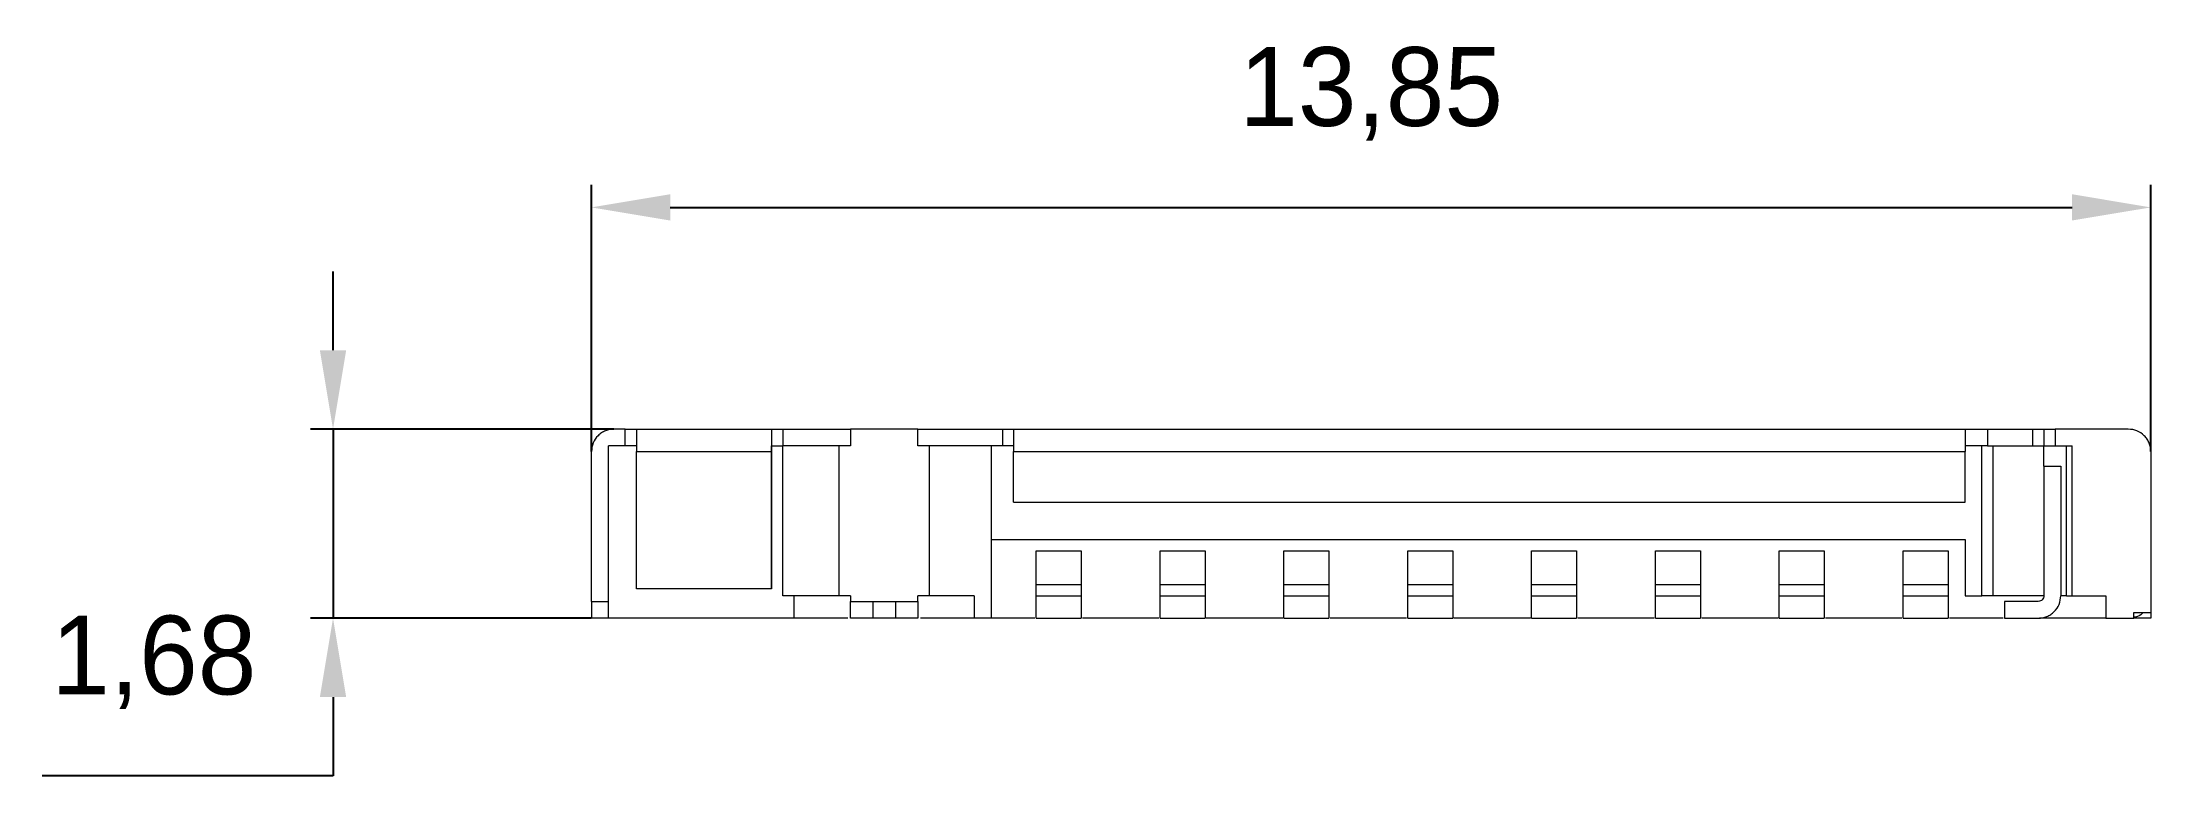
# Model space of a CAD drawing. Header units: millimetres. Extents: x 117 to 210.7, y 135.5 to 168.1.
import ezdxf

# ---------------------------------------------------------------- set-up
doc = ezdxf.new("R2010")
doc.units = ezdxf.units.MM
doc.header["$PDSIZE"] = -1
doc.dimstyles.new('ISO-25', dxfattribs={"dimtxt": 2.5, "dimasz": 2.5, "dimexe": 1.25, "dimexo": 0.625, "dimtad": 1, "dimtxsty": 'Standard', "dimcen": 2.5, "dimadec": 0, "dimazin": 0, "dimtfac": 1, "dimtmove": 0, "dimatfit": 3, "dimfxl": 1, "dimarcsym": 0})

# ---------------------------------------------------------------- blocks, each defined once
blk = doc.blocks.new('*D1')
at = {"color": 0, "lineweight": -2, "transparency": 16777216}
for p, q in [((141.411, 149.944), (141.411, 161.781)), ((210.66, 149.944), (210.66, 161.781)), ((144.911, 160.781), (207.16, 160.781))]:
    blk.add_line(p, q, dxfattribs=at)
at = {"color": 0, "transparency": 16777216}
for points in [[(144.911, 161.365), (144.911, 160.198), (141.411, 160.781)], [(207.16, 161.365), (207.16, 160.198), (210.66, 160.781)]]:
    blk.add_solid(points, dxfattribs=at)
at = {"layer": 'Defpoints', "color": 0, "transparency": 16777216}
for p in [(210.66, 160.781), (141.411, 149.934), (210.66, 149.934)]:
    blk.add_point(p, dxfattribs=at)
at = {"color": 0, "transparency": 16777216, "insert": (176.035, 165.823), "char_height": 3.5, "attachment_point": 5}
blk.add_mtext('13,85', dxfattribs=at)
blk = doc.blocks.new('*D2')
at = {"color": 0, "lineweight": -2, "transparency": 16777216}
for p, q in [((129.935, 154.434), (129.935, 157.934)), ((142.401, 150.934), (128.935, 150.934)), ((129.935, 150.934), (129.935, 142.534)), ((141.4, 142.534), (128.935, 142.534)), ((129.935, 139.034), (129.935, 135.534)), ((129.935, 135.534), (117.018, 135.534))]:
    blk.add_line(p, q, dxfattribs=at)
at = {"color": 0, "transparency": 16777216}
for points in [[(129.352, 154.434), (130.518, 154.434), (129.935, 150.934)], [(129.352, 139.034), (130.518, 139.034), (129.935, 142.534)]]:
    blk.add_solid(points, dxfattribs=at)
at = {"layer": 'Defpoints', "color": 0, "transparency": 16777216}
for p in [(142.411, 150.934), (129.935, 142.534), (141.41, 142.534)]:
    blk.add_point(p, dxfattribs=at)
at = {"color": 0, "transparency": 16777216, "insert": (121.977, 140.575), "char_height": 3.5, "attachment_point": 5}
blk.add_mtext('1,68', dxfattribs=at)

msp = doc.modelspace()

# ---------------------------------------------------------------- linework, layer by layer
at = {"color": 7, "linetype": 'Continuous', "lineweight": 15}
for p, q in [((142.91, 150.934), (142.41, 150.934)), ((142.91, 150.184), (142.91, 150.934)), ((142.91, 150.934), (143.41, 150.934)), ((143.41, 150.934), (143.41, 149.934)), ((143.41, 150.934), (149.411, 150.934)), ((149.411, 150.934), (149.411, 150.184)), ((149.411, 150.934), (149.911, 150.934)), ((149.911, 150.934), (149.911, 150.184)), ((149.911, 150.934), (152.911, 150.934)), ((152.911, 150.934), (152.911, 150.184)), ((155.91, 150.934), (152.911, 150.934)), ((155.91, 150.184), (155.91, 150.934)), ((155.91, 150.934), (159.66, 150.934)), ((159.66, 150.934), (159.66, 150.184)), ((159.66, 150.934), (160.16, 150.934)), ((160.16, 150.934), (160.16, 149.934)), ((160.16, 150.934), (202.411, 150.934)), ((202.411, 150.934), (202.411, 149.934)), ((202.411, 150.934), (203.41, 150.934)), ((203.41, 150.934), (203.41, 150.184)), ((203.41, 150.934), (205.411, 150.934)), ((205.411, 150.934), (205.411, 150.184)), ((205.411, 150.934), (205.911, 150.934)), ((205.911, 150.934), (205.911, 150.184)), ((205.911, 150.934), (206.411, 150.934)), ((206.411, 150.934), (206.411, 150.184)), ((209.66, 150.934), (206.411, 150.934)), ((141.41, 143.284), (141.41, 149.934)), ((142.161, 142.534), (142.161, 150.184)), ((143.41, 150.184), (142.161, 150.184)), ((143.41, 149.934), (149.411, 149.934)), ((143.41, 143.834), (143.41, 149.934)), ((149.411, 143.834), (149.411, 150.184)), ((149.411, 150.184), (149.911, 150.184)), ((149.411, 149.934), (149.411, 143.834)), ((149.911, 143.534), (149.911, 150.184)), ((152.411, 150.184), (149.911, 150.184)), ((152.411, 143.534), (152.411, 150.184)), ((152.911, 150.184), (152.411, 150.184)), ((156.41, 150.184), (155.91, 150.184)), ((156.41, 150.184), (156.41, 143.534)), ((159.161, 150.184), (156.41, 150.184)), ((159.161, 150.184), (159.161, 142.534)), ((160.16, 150.184), (159.161, 150.184)), ((160.16, 147.684), (160.16, 149.934)), ((160.16, 149.934), (202.411, 149.934)), ((203.161, 150.184), (202.411, 150.184)), ((202.411, 147.684), (202.411, 149.934)), ((203.161, 143.534), (203.161, 150.184)), ((203.41, 150.184), (203.161, 150.184)), ((203.41, 150.184), (205.411, 150.184)), ((203.661, 143.534), (203.661, 150.184)), ((205.411, 150.184), (205.911, 150.184)), ((205.911, 150.184), (206.411, 150.184)), ((205.911, 149.284), (205.911, 150.184)), ((206.411, 150.184), (207.16, 150.184)), ((206.911, 143.534), (206.911, 150.184)), ((207.16, 143.534), (207.16, 150.184)), ((210.66, 150.184), (210.629, 150.184)), ((210.66, 149.934), (210.66, 142.784)), ((205.911, 149.284), (205.911, 143.534)), ((205.911, 149.284), (206.66, 149.284)), ((206.66, 149.284), (206.66, 143.534)), ((160.16, 147.684), (202.411, 147.684)), ((159.161, 146.034), (202.411, 146.034)), ((161.16, 145.534), (163.16, 145.534)), ((166.66, 145.534), (168.661, 145.534)), ((172.16, 145.534), (174.16, 145.534)), ((177.661, 145.534), (179.66, 145.534)), ((183.16, 145.534), (185.16, 145.534)), ((188.66, 145.534), (190.661, 145.534)), ((194.16, 145.534), (196.16, 145.534)), ((199.661, 145.534), (201.66, 145.534)), ((202.411, 146.034), (202.411, 143.534)), ((141.41, 143.284), (142.161, 143.284)), ((141.41, 143.284), (141.41, 142.534)), ((149.411, 143.834), (143.41, 143.834)), ((149.411, 143.834), (149.411, 143.834)), ((152.411, 143.534), (149.911, 143.534)), ((150.41, 142.534), (150.41, 143.534)), ((152.911, 143.534), (152.411, 143.534)), ((152.911, 143.534), (152.911, 143.284)), ((152.911, 142.534), (152.911, 143.284)), ((153.91, 143.284), (153.91, 142.534)), ((153.91, 143.284), (154.91, 143.284)), ((154.91, 143.284), (154.91, 142.534)), ((155.91, 143.284), (155.91, 143.534)), ((156.41, 143.534), (155.91, 143.534)), ((155.91, 143.284), (155.91, 142.534)), ((158.41, 143.534), (156.41, 143.534)), ((158.41, 143.534), (158.41, 142.534)), ((161.16, 144.033), (163.16, 144.033)), ((161.16, 143.534), (163.16, 143.534)), ((161.16, 142.534), (161.16, 143.534)), ((163.16, 143.534), (163.16, 142.534)), ((166.66, 144.033), (168.661, 144.033)), ((166.66, 142.534), (166.66, 143.534)), ((166.66, 143.534), (168.661, 143.534)), ((168.661, 143.534), (168.661, 142.534)), ((172.16, 144.033), (174.16, 144.033)), ((172.16, 142.534), (172.16, 143.534)), ((172.16, 143.534), (174.16, 143.534)), ((174.16, 143.534), (174.16, 142.534)), ((177.661, 144.033), (179.66, 144.033)), ((177.661, 142.534), (177.661, 143.534)), ((177.661, 143.534), (179.66, 143.534)), ((179.66, 143.534), (179.66, 142.534)), ((183.16, 144.033), (185.16, 144.033)), ((183.16, 142.534), (183.16, 143.534)), ((183.16, 143.534), (185.16, 143.534)), ((185.16, 143.534), (185.16, 142.534)), ((188.66, 144.033), (190.661, 144.033)), ((188.66, 143.534), (190.661, 143.534)), ((188.66, 142.534), (188.66, 143.534)), ((190.661, 143.534), (190.661, 142.534)), ((194.16, 144.033), (196.16, 144.033)), ((194.16, 143.534), (196.16, 143.534)), ((194.16, 142.534), (194.16, 143.534)), ((196.16, 143.534), (196.16, 142.534)), ((199.661, 144.033), (201.66, 144.033)), ((199.661, 142.534), (199.661, 143.534)), ((199.661, 143.534), (201.66, 143.534)), ((201.66, 143.534), (201.66, 142.534)), ((202.411, 143.534), (203.161, 143.534)), ((203.661, 143.534), (203.161, 143.534)), ((205.911, 143.534), (203.661, 143.534)), ((204.161, 143.284), (204.161, 142.534)), ((205.66, 143.284), (204.161, 143.284)), ((206.911, 143.534), (206.66, 143.534)), ((206.911, 143.534), (207.16, 143.534)), ((207.16, 143.534), (208.661, 143.534)), ((208.661, 143.534), (208.661, 142.534)), ((150.41, 142.534), (142.161, 142.534)), ((152.803, 142.534), (150.41, 142.534)), ((154.91, 142.534), (153.91, 142.534)), ((158.41, 142.534), (156.018, 142.534)), ((159.161, 142.534), (158.41, 142.534)), ((161.107, 142.534), (159.161, 142.534)), ((161.16, 142.534), (163.16, 142.534)), ((166.607, 142.534), (163.214, 142.534)), ((166.66, 142.534), (168.661, 142.534)), ((172.107, 142.534), (168.714, 142.534)), ((172.16, 142.534), (174.16, 142.534)), ((177.607, 142.534), (174.214, 142.534)), ((177.661, 142.534), (179.66, 142.534)), ((183.107, 142.534), (179.714, 142.534)), ((183.16, 142.534), (185.16, 142.534)), ((188.607, 142.534), (185.214, 142.534)), ((188.66, 142.534), (190.661, 142.534)), ((194.107, 142.534), (190.714, 142.534)), ((194.16, 142.534), (196.16, 142.534)), ((199.607, 142.534), (196.214, 142.534)), ((199.661, 142.534), (201.66, 142.534)), ((204.107, 142.534), (201.714, 142.534)), ((204.161, 142.534), (205.66, 142.534)), ((208.661, 142.534), (205.714, 142.534)), ((208.661, 142.534), (209.911, 142.534)), ((209.911, 142.534), (209.911, 142.784)), ((209.911, 142.784), (210.66, 142.784)), ((210.66, 142.534), (209.911, 142.534)), ((210.66, 142.784), (210.66, 142.534))]:
    msp.add_line(p, q, dxfattribs=at)
at = {"color": 7, "linetype": 'Continuous', "lineweight": 15, "flags": 128}
msp.add_lwpolyline([(149.411, 150.934), (149.411, 150.914), (149.411, 150.857), (149.411, 150.765), (149.411, 150.641), (149.411, 150.489), (149.411, 150.316), (149.411, 150.129), (149.411, 149.934)], dxfattribs=at)
at = {"color": 7, "linetype": 'Continuous', "lineweight": 15}
for points, knots in [([(142.411, 150.934), (142.344, 150.93), (142.213, 150.924), (142.025, 150.866), (141.852, 150.773), (141.652, 150.605), (141.45, 150.329), (141.424, 150.066), (141.411, 149.934)], [0, 0, 0, 0, 0.1272, 0.249746, 0.3727, 0.501075, 0.749743, 1, 1, 1, 1]), ([(210.66, 149.934), (210.657, 150), (210.651, 150.131), (210.593, 150.319), (210.5, 150.492), (210.332, 150.692), (210.056, 150.894), (209.793, 150.92), (209.66, 150.934)], [0, 0, 0, 0, 0.1272, 0.249746, 0.3727, 0.501075, 0.749743, 1, 1, 1, 1]), ([(161.16, 144.033), (161.16, 144.127), (161.16, 144.311), (161.16, 144.576), (161.16, 144.824), (161.16, 145.048), (161.16, 145.242), (161.16, 145.389), (161.16, 145.492), (161.16, 145.52), (161.16, 145.534)], [0, 0, 0, 0, 0.1266415, 0.2493278, 0.3724141, 0.5002147, 0.6279827, 0.7587246, 0.8786412, 1, 1, 1, 1]), ([(163.16, 145.534), (163.16, 145.519), (163.16, 145.491), (163.16, 145.387), (163.16, 145.239), (163.16, 145.048), (163.16, 144.819), (163.16, 144.566), (163.16, 144.301), (163.16, 144.123), (163.16, 144.033)], [0, 0, 0, 0, 0.126642, 0.249328, 0.372414, 0.500215, 0.627983, 0.758725, 0.878641, 1, 1, 1, 1]), ([(166.66, 144.033), (166.66, 144.127), (166.66, 144.311), (166.66, 144.576), (166.66, 144.824), (166.66, 145.048), (166.66, 145.242), (166.66, 145.389), (166.66, 145.492), (166.66, 145.52), (166.66, 145.534)], [0, 0, 0, 0, 0.1266415, 0.2493278, 0.3724141, 0.5002147, 0.6279827, 0.7587246, 0.8786412, 1, 1, 1, 1]), ([(168.66, 145.534), (168.66, 145.519), (168.66, 145.491), (168.66, 145.387), (168.66, 145.239), (168.66, 145.048), (168.66, 144.819), (168.66, 144.566), (168.66, 144.301), (168.66, 144.123), (168.66, 144.033)], [0, 0, 0, 0, 0.126642, 0.249328, 0.372414, 0.500215, 0.627983, 0.758725, 0.878641, 1, 1, 1, 1]), ([(172.16, 144.033), (172.16, 144.127), (172.16, 144.311), (172.16, 144.576), (172.16, 144.824), (172.16, 145.048), (172.16, 145.242), (172.16, 145.389), (172.16, 145.492), (172.16, 145.52), (172.16, 145.534)], [0, 0, 0, 0, 0.126642, 0.249328, 0.372414, 0.500215, 0.627983, 0.758725, 0.878641, 1, 1, 1, 1]), ([(174.16, 145.534), (174.16, 145.519), (174.16, 145.491), (174.16, 145.387), (174.16, 145.239), (174.16, 145.048), (174.16, 144.819), (174.16, 144.566), (174.16, 144.301), (174.16, 144.123), (174.16, 144.033)], [0, 0, 0, 0, 0.126642, 0.249328, 0.372414, 0.500215, 0.627983, 0.758725, 0.878641, 1, 1, 1, 1]), ([(177.66, 144.033), (177.66, 144.127), (177.66, 144.311), (177.66, 144.576), (177.66, 144.824), (177.66, 145.048), (177.66, 145.242), (177.66, 145.389), (177.66, 145.492), (177.66, 145.52), (177.66, 145.534)], [0, 0, 0, 0, 0.1266415, 0.2493278, 0.3724141, 0.5002147, 0.6279827, 0.7587246, 0.8786412, 1, 1, 1, 1]), ([(179.66, 145.534), (179.66, 145.519), (179.66, 145.491), (179.66, 145.387), (179.66, 145.239), (179.66, 145.048), (179.66, 144.819), (179.66, 144.566), (179.66, 144.301), (179.66, 144.123), (179.66, 144.033)], [0, 0, 0, 0, 0.126642, 0.249328, 0.372414, 0.500215, 0.627983, 0.758725, 0.878641, 1, 1, 1, 1]), ([(183.16, 144.033), (183.16, 144.127), (183.16, 144.311), (183.16, 144.576), (183.16, 144.824), (183.16, 145.048), (183.16, 145.242), (183.16, 145.389), (183.16, 145.492), (183.16, 145.52), (183.16, 145.534)], [0, 0, 0, 0, 0.126642, 0.249328, 0.372414, 0.500215, 0.627983, 0.758725, 0.878641, 1, 1, 1, 1]), ([(185.16, 145.534), (185.16, 145.519), (185.16, 145.491), (185.16, 145.387), (185.16, 145.239), (185.16, 145.048), (185.16, 144.819), (185.16, 144.566), (185.16, 144.301), (185.16, 144.123), (185.16, 144.033)], [0, 0, 0, 0, 0.126642, 0.249328, 0.372414, 0.500215, 0.627983, 0.758725, 0.878641, 1, 1, 1, 1]), ([(188.66, 144.033), (188.66, 144.127), (188.66, 144.311), (188.66, 144.576), (188.66, 144.824), (188.66, 145.048), (188.66, 145.242), (188.66, 145.389), (188.66, 145.492), (188.66, 145.52), (188.66, 145.534)], [0, 0, 0, 0, 0.126642, 0.249328, 0.372414, 0.500215, 0.627983, 0.758725, 0.878641, 1, 1, 1, 1]), ([(190.66, 145.534), (190.66, 145.519), (190.66, 145.491), (190.66, 145.387), (190.66, 145.239), (190.66, 145.048), (190.66, 144.819), (190.66, 144.566), (190.66, 144.301), (190.66, 144.123), (190.66, 144.033)], [0, 0, 0, 0, 0.126642, 0.249328, 0.372414, 0.500215, 0.627983, 0.758725, 0.878641, 1, 1, 1, 1]), ([(194.16, 144.033), (194.16, 144.127), (194.16, 144.311), (194.16, 144.576), (194.16, 144.824), (194.16, 145.048), (194.16, 145.242), (194.16, 145.389), (194.16, 145.492), (194.16, 145.52), (194.16, 145.534)], [0, 0, 0, 0, 0.126642, 0.249328, 0.372414, 0.500215, 0.627983, 0.758725, 0.878641, 1, 1, 1, 1]), ([(196.16, 145.534), (196.16, 145.519), (196.16, 145.491), (196.16, 145.387), (196.16, 145.239), (196.16, 145.048), (196.16, 144.819), (196.16, 144.566), (196.16, 144.301), (196.16, 144.123), (196.16, 144.033)], [0, 0, 0, 0, 0.126642, 0.249328, 0.372414, 0.500215, 0.627983, 0.758725, 0.878641, 1, 1, 1, 1]), ([(199.66, 144.033), (199.66, 144.127), (199.66, 144.311), (199.66, 144.576), (199.66, 144.824), (199.66, 145.048), (199.66, 145.242), (199.66, 145.389), (199.66, 145.492), (199.66, 145.52), (199.66, 145.534)], [0, 0, 0, 0, 0.1266415, 0.2493278, 0.3724141, 0.5002147, 0.6279827, 0.7587246, 0.8786412, 1, 1, 1, 1]), ([(201.66, 145.534), (201.66, 145.519), (201.66, 145.491), (201.66, 145.387), (201.66, 145.239), (201.66, 145.048), (201.66, 144.819), (201.66, 144.566), (201.66, 144.301), (201.66, 144.123), (201.66, 144.033)], [0, 0, 0, 0, 0.126642, 0.249328, 0.372414, 0.500215, 0.627983, 0.758725, 0.878641, 1, 1, 1, 1]), ([(152.91, 143.284), (152.914, 143.284), (152.92, 143.284), (152.978, 143.284), (153.071, 143.284), (153.239, 143.284), (153.515, 143.284), (153.778, 143.284), (153.91, 143.284)], [0, 0, 0, 0, 0.1272, 0.249746, 0.3727, 0.501075, 0.749743, 1, 1, 1, 1]), ([(154.91, 143.284), (154.977, 143.284), (155.108, 143.284), (155.296, 143.284), (155.469, 143.284), (155.669, 143.284), (155.871, 143.284), (155.897, 143.284), (155.91, 143.284)], [0, 0, 0, 0, 0.1272, 0.249746, 0.3727, 0.501075, 0.749743, 1, 1, 1, 1]), ([(161.16, 143.534), (161.16, 143.536), (161.16, 143.542), (161.16, 143.595), (161.16, 143.688), (161.16, 143.835), (161.16, 143.967), (161.16, 144.033)], [0, 0, 0, 0, 0.1675346, 0.3304476, 0.5006328, 0.7488305, 1, 1, 1, 1]), ([(163.16, 144.033), (163.16, 143.99), (163.16, 143.903), (163.16, 143.781), (163.16, 143.661), (163.16, 143.553), (163.16, 143.54), (163.16, 143.534)], [0, 0, 0, 0, 0.167535, 0.330448, 0.500633, 0.74883, 1, 1, 1, 1]), ([(166.66, 143.534), (166.66, 143.536), (166.66, 143.542), (166.66, 143.595), (166.66, 143.688), (166.66, 143.835), (166.66, 143.967), (166.66, 144.033)], [0, 0, 0, 0, 0.1675346, 0.3304476, 0.5006328, 0.7488305, 1, 1, 1, 1]), ([(168.66, 144.033), (168.66, 143.99), (168.66, 143.903), (168.66, 143.781), (168.66, 143.661), (168.66, 143.553), (168.66, 143.54), (168.66, 143.534)], [0, 0, 0, 0, 0.167535, 0.330448, 0.500633, 0.74883, 1, 1, 1, 1]), ([(172.16, 143.534), (172.16, 143.536), (172.16, 143.542), (172.16, 143.595), (172.16, 143.688), (172.16, 143.835), (172.16, 143.967), (172.16, 144.033)], [0, 0, 0, 0, 0.167535, 0.330448, 0.500633, 0.74883, 1, 1, 1, 1]), ([(174.16, 144.033), (174.16, 143.99), (174.16, 143.903), (174.16, 143.781), (174.16, 143.661), (174.16, 143.553), (174.16, 143.54), (174.16, 143.534)], [0, 0, 0, 0, 0.167535, 0.330448, 0.500633, 0.74883, 1, 1, 1, 1]), ([(177.66, 143.534), (177.66, 143.536), (177.66, 143.542), (177.66, 143.595), (177.66, 143.688), (177.66, 143.835), (177.66, 143.967), (177.66, 144.033)], [0, 0, 0, 0, 0.1675346, 0.3304476, 0.5006328, 0.7488305, 1, 1, 1, 1]), ([(179.66, 144.033), (179.66, 143.99), (179.66, 143.903), (179.66, 143.781), (179.66, 143.661), (179.66, 143.553), (179.66, 143.54), (179.66, 143.534)], [0, 0, 0, 0, 0.167535, 0.330448, 0.500633, 0.74883, 1, 1, 1, 1]), ([(183.16, 143.534), (183.16, 143.536), (183.16, 143.542), (183.16, 143.595), (183.16, 143.688), (183.16, 143.835), (183.16, 143.967), (183.16, 144.033)], [0, 0, 0, 0, 0.167535, 0.330448, 0.500633, 0.74883, 1, 1, 1, 1]), ([(185.16, 144.033), (185.16, 143.99), (185.16, 143.903), (185.16, 143.781), (185.16, 143.661), (185.16, 143.553), (185.16, 143.54), (185.16, 143.534)], [0, 0, 0, 0, 0.167535, 0.330448, 0.500633, 0.74883, 1, 1, 1, 1]), ([(188.66, 143.534), (188.66, 143.536), (188.66, 143.542), (188.66, 143.595), (188.66, 143.688), (188.66, 143.835), (188.66, 143.967), (188.66, 144.033)], [0, 0, 0, 0, 0.167535, 0.330448, 0.500633, 0.74883, 1, 1, 1, 1]), ([(190.66, 144.033), (190.66, 143.99), (190.66, 143.903), (190.66, 143.781), (190.66, 143.661), (190.66, 143.553), (190.66, 143.54), (190.66, 143.534)], [0, 0, 0, 0, 0.167535, 0.330448, 0.500633, 0.74883, 1, 1, 1, 1]), ([(194.16, 143.534), (194.16, 143.536), (194.16, 143.542), (194.16, 143.595), (194.16, 143.688), (194.16, 143.835), (194.16, 143.967), (194.16, 144.033)], [0, 0, 0, 0, 0.167535, 0.330448, 0.500633, 0.74883, 1, 1, 1, 1]), ([(196.16, 144.033), (196.16, 143.99), (196.16, 143.903), (196.16, 143.781), (196.16, 143.661), (196.16, 143.553), (196.16, 143.54), (196.16, 143.534)], [0, 0, 0, 0, 0.167535, 0.330448, 0.500633, 0.74883, 1, 1, 1, 1]), ([(199.66, 143.534), (199.66, 143.536), (199.66, 143.542), (199.66, 143.595), (199.66, 143.688), (199.66, 143.835), (199.66, 143.967), (199.66, 144.033)], [0, 0, 0, 0, 0.1675346, 0.3304476, 0.5006328, 0.7488305, 1, 1, 1, 1]), ([(201.66, 144.033), (201.66, 143.99), (201.66, 143.903), (201.66, 143.781), (201.66, 143.661), (201.66, 143.553), (201.66, 143.54), (201.66, 143.534)], [0, 0, 0, 0, 0.167535, 0.330448, 0.500633, 0.74883, 1, 1, 1, 1]), ([(205.66, 142.534), (205.727, 142.537), (205.858, 142.543), (206.046, 142.601), (206.219, 142.694), (206.419, 142.862), (206.621, 143.138), (206.647, 143.401), (206.66, 143.534)], [0, 0, 0, 0, 0.1272, 0.249746, 0.3727, 0.501075, 0.749743, 1, 1, 1, 1]), ([(205.91, 143.534), (205.907, 143.501), (205.899, 143.435), (205.842, 143.353), (205.76, 143.294), (205.694, 143.287), (205.66, 143.284)], [0, 0, 0, 0, 0.249496, 0.499638, 0.74573, 1, 1, 1, 1]), ([(142.411, 142.534), (142.344, 142.534), (142.213, 142.534), (142.025, 142.534), (141.852, 142.534), (141.652, 142.534), (141.45, 142.534), (141.424, 142.534), (141.411, 142.534)], [0, 0, 0, 0, 0.1272, 0.249746, 0.3727, 0.501075, 0.749743, 1, 1, 1, 1]), ([(153.91, 142.534), (153.844, 142.534), (153.713, 142.534), (153.525, 142.534), (153.352, 142.534), (153.152, 142.534), (152.95, 142.534), (152.924, 142.534), (152.91, 142.534)], [0, 0, 0, 0, 0.1272, 0.249746, 0.3727, 0.501075, 0.749743, 1, 1, 1, 1]), ([(155.91, 142.534), (155.907, 142.534), (155.901, 142.534), (155.843, 142.534), (155.749, 142.534), (155.582, 142.534), (155.306, 142.534), (155.043, 142.534), (154.91, 142.534)], [0, 0, 0, 0, 0.1272, 0.249746, 0.3727, 0.501075, 0.749743, 1, 1, 1, 1]), ([(210.311, 142.784), (210.299, 142.77), (210.215, 142.675), (210.069, 142.598), (209.936, 142.579), (209.911, 142.575)], [0, 0, 0, 0, 0.115072, 0.83414, 1, 1, 1, 1])]:
    msp.add_open_spline(points, degree=3, knots=knots, dxfattribs=at)

# ---------------------------------------------------------------- dimensions: what is measured, and where the dimension line sits
dim = msp.add_linear_dim(base=(210.66, 160.781), p1=(141.411, 149.934), p2=(210.66, 149.934), dimstyle='ISO-25', override={"dimtxt": 3.5, "dimasz": 3.5, "dimexe": 1, "dimexo": 0.01, "dimgap": 3, "dimtih": 1, "dimtoh": 1, "dimlfac": 0.2, "dimzin": 0, "dimadec": 2, "dimtdec": 3, "dimtzin": 0})
dim.commit()
dim.dimension.update_dxf_attribs({"geometry": '*D1', "text_midpoint": (176.035, 165.823)})
dim = msp.add_linear_dim(base=(129.935, 142.534), p1=(142.411, 150.934), p2=(141.41, 142.534), angle=90, dimstyle='ISO-25', override={"dimtxt": 3.5, "dimasz": 3.5, "dimexe": 1, "dimexo": 0.01, "dimgap": 3, "dimtih": 1, "dimtoh": 1, "dimlfac": 0.2, "dimzin": 0, "dimadec": 2, "dimtdec": 3, "dimtzin": 0})
dim.commit()
dim.dimension.update_dxf_attribs({"geometry": '*D2', "text_midpoint": (121.977, 140.575)})

doc.saveas('drawing.dxf')
